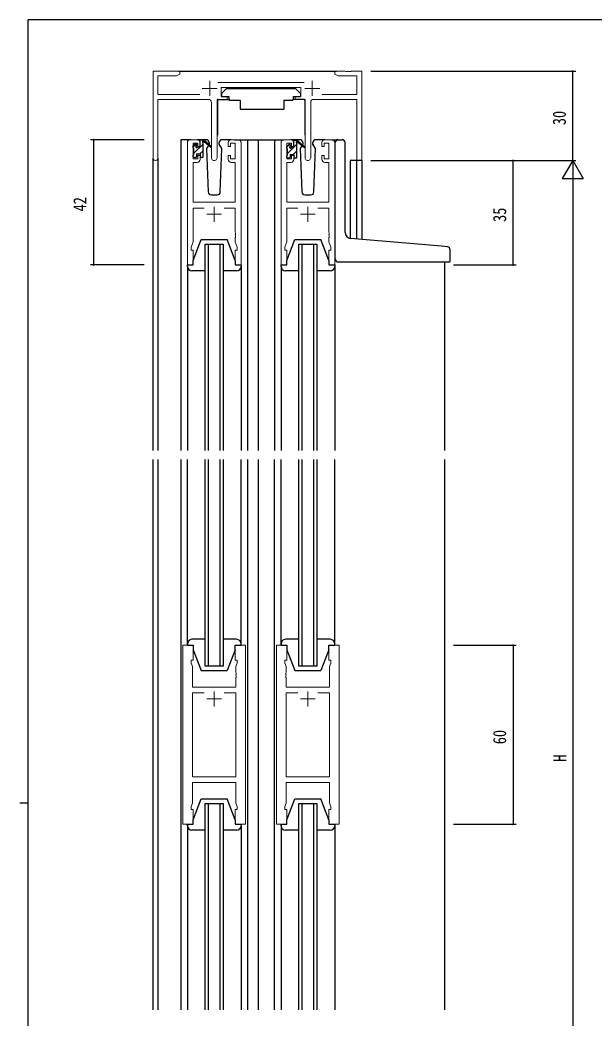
# Model space of a CAD drawing. Units: millimetres, scale not verified. Extents: x -397 to 397, y -282 to 282.
# Drawn here: x -396.7 to -204.2, y -55.3 to 279.3 of the extents above; entities that cross this region are included whole.
import ezdxf
from ezdxf.enums import TextEntityAlignment as Align

# ---------------------------------------------------------------- set-up
doc = ezdxf.new("R2010")
doc.units = ezdxf.units.MM
doc.header["$LTSCALE"] = 2
doc.layers.add('0-2_YKK_11', color=7, linetype='Continuous', lineweight=18)
for name, color, linetype in [('0-3_YKK_12', 2, 'Continuous'), ('0-4_YKK_13', 4, 'Continuous'), ('0-6_YKK_D', 6, 'Continuous'), ('0-7_YKK_ZWAK', 7, 'Continuous')]:
    doc.layers.add(name, color=color, linetype=linetype)
doc.styles.add('ＭＳ ゴシック', font='')
doc.styles.get('ＭＳ ゴシック').set_extended_font_data('MS Gothic')

msp = doc.modelspace()

# ---------------------------------------------------------------- linework, layer by layer
at = {"layer": '0-2_YKK_11', "color": 2}
for p, q in [((-333.076, 258.894), (-333.076, 253.894)), ((-298.676, 258.894), (-298.676, 253.894)), ((-335.576, 256.394), (-330.576, 256.394)), ((-301.176, 256.394), (-296.176, 256.394)), ((-334.076, 214.194), (-329.076, 214.194)), ((-331.576, 216.694), (-331.576, 211.694)), ((-302.676, 214.194), (-297.676, 214.194)), ((-300.176, 216.694), (-300.176, 211.694)), ((-331.576, 54.194), (-331.576, 49.194)), ((-300.176, 54.194), (-300.176, 49.194)), ((-329.076, 51.694), (-334.076, 51.694)), ((-302.676, 51.694), (-297.676, 51.694))]:
    msp.add_line(p, q, dxfattribs=at)
at = {"layer": '0-2_YKK_11'}
for p, q in [((-301.374, 258.324), (-330.384, 258.324)), ((-332.526, 251.694), (-332.526, 233.144)), ((-299.226, 233.144), (-299.226, 251.694)), ((-339.576, 239.194), (-337.276, 239.194)), ((-325.876, 239.194), (-323.576, 239.194)), ((-308.176, 239.194), (-305.876, 239.194)), ((-294.476, 239.194), (-292.176, 239.194)), ((-328.226, 53.764), (-324.276, 53.764)), ((-303.527, 53.764), (-307.476, 53.764))]:
    msp.add_line(p, q, dxfattribs=at)
for points in [[(-336.427, 254.324), (-350.446, 254.324), (-350.446, 260.564), (-344.168, 260.564), (-343.076, 261.194), (-343.076, 262.194), (-352.076, 262.194), (-352.076, 233.009)], [(-298.226, 252.694), (-283.706, 252.694), (-283.706, 232.194), (-282.076, 232.194), (-282.076, 262.194), (-285.618, 262.194), (-285.801, 262.074), (-286.351, 262.074), (-286.535, 262.194), (-286.618, 262.194), (-286.801, 262.074), (-287.351, 262.074), (-287.535, 262.194), (-291.076, 262.194), (-291.076, 261.194), (-289.985, 260.564), (-283.706, 260.564), (-283.706, 254.324), (-295.326, 254.324)], [(-330.626, 233.144), (-330.626, 252.694), (-327.276, 252.694), (-327.276, 253.694), (-329.276, 253.694), (-329.276, 256.694), (-302.476, 256.694), (-302.476, 253.694), (-304.476, 253.694), (-304.476, 252.694), (-301.126, 252.694), (-301.126, 233.144)], [(-350.446, 233.009), (-350.446, 252.694), (-333.526, 252.694)], [(-334.927, 216.264), (-338.646, 216.264), (-338.646, 204.925), (-339.276, 203.194), (-339.276, 202.194), (-338.576, 202.194), (-338.576, 197.194), (-340.576, 197.194), (-340.576, 238.194)], [(-336.276, 238.194), (-336.276, 236.894), (-337.076, 236.894), (-337.076, 237.994), (-338.576, 237.994), (-338.576, 232.794), (-337.076, 232.794), (-337.076, 233.894), (-336.276, 233.894), (-336.276, 232.594)], [(-322.576, 238.194), (-322.576, 197.194), (-324.576, 197.194), (-324.576, 202.194), (-323.876, 202.194), (-323.876, 203.194), (-324.506, 204.925), (-324.506, 206.236), (-324.386, 206.419), (-324.386, 206.969), (-324.506, 207.152), (-324.506, 207.236), (-324.386, 207.419), (-324.386, 207.969), (-324.506, 208.152), (-324.506, 216.264), (-328.226, 216.264)], [(-326.876, 232.594), (-326.876, 233.894), (-326.076, 233.894), (-326.076, 232.794), (-324.576, 232.794), (-324.576, 237.994), (-326.076, 237.994), (-326.076, 236.894), (-326.876, 236.894), (-326.876, 238.194)], [(-303.527, 216.264), (-307.246, 216.264), (-307.246, 204.925), (-307.876, 203.194), (-307.876, 202.194), (-307.176, 202.194), (-307.176, 197.194), (-309.176, 197.194), (-309.176, 238.194)], [(-304.876, 238.194), (-304.876, 236.894), (-305.676, 236.894), (-305.676, 237.994), (-307.176, 237.994), (-307.176, 232.794), (-305.676, 232.794), (-305.676, 233.894), (-304.876, 233.894), (-304.876, 232.594)], [(-291.176, 238.194), (-291.176, 197.194), (-293.176, 197.194), (-293.176, 202.194), (-292.476, 202.194), (-292.476, 203.194), (-293.106, 204.925), (-293.106, 206.236), (-292.986, 206.419), (-292.986, 206.969), (-293.106, 207.152), (-293.106, 207.236), (-292.986, 207.419), (-292.986, 207.969), (-293.106, 208.152), (-293.106, 216.264), (-296.826, 216.264)], [(-295.476, 232.594), (-295.476, 233.894), (-294.676, 233.894), (-294.676, 232.794), (-293.176, 232.794), (-293.176, 237.994), (-294.676, 237.994), (-294.676, 236.894), (-295.476, 236.894), (-295.476, 238.194)], [(-337.276, 231.594), (-338.646, 231.594), (-338.646, 218.194), (-324.506, 218.194), (-324.506, 231.594), (-325.876, 231.594)], [(-305.876, 231.594), (-307.246, 231.594), (-307.246, 218.194), (-293.106, 218.194), (-293.106, 231.594), (-294.476, 231.594)], [(-328.226, 53.764), (-324.276, 53.764), (-324.276, 25.624), (-338.876, 25.624), (-338.876, 53.764), (-334.927, 53.764)], [(-303.527, 53.764), (-307.476, 53.764), (-307.476, 25.624), (-292.876, 25.624), (-292.876, 53.764), (-296.826, 53.764)]]:
    msp.add_lwpolyline(points, dxfattribs=at)
for points in [[(-321.076, 69.694), (-321.076, 9.694), (-324.576, 9.694), (-324.576, 14.694), (-323.876, 14.694), (-323.876, 15.694), (-324.276, 16.793), (-324.276, 23.694), (-338.876, 23.694), (-338.876, 16.793), (-339.276, 15.694), (-339.276, 14.694), (-338.576, 14.694), (-338.576, 9.694), (-342.076, 9.694), (-342.076, 69.694), (-338.576, 69.694), (-338.576, 64.694), (-339.276, 64.694), (-339.276, 63.694), (-338.876, 62.595), (-338.876, 55.694), (-324.276, 55.694), (-324.276, 58.736), (-324.156, 58.919), (-324.156, 59.469), (-324.276, 59.652), (-324.276, 59.736), (-324.156, 59.919), (-324.156, 60.469), (-324.276, 60.652), (-324.276, 62.595), (-323.876, 63.694), (-323.876, 64.694), (-324.576, 64.694), (-324.576, 69.694)], [(-310.676, 69.694), (-310.676, 9.694), (-307.176, 9.694), (-307.176, 14.694), (-307.876, 14.694), (-307.876, 15.694), (-307.476, 16.793), (-307.476, 23.694), (-292.876, 23.694), (-292.876, 16.793), (-292.476, 15.694), (-292.476, 14.694), (-293.176, 14.694), (-293.176, 9.694), (-289.676, 9.694), (-289.676, 69.694), (-293.176, 69.694), (-293.176, 64.694), (-292.476, 64.694), (-292.476, 63.694), (-292.876, 62.595), (-292.876, 55.694), (-307.476, 55.694), (-307.476, 58.736), (-307.596, 58.919), (-307.596, 59.469), (-307.476, 59.652), (-307.476, 59.736), (-307.596, 59.919), (-307.596, 60.469), (-307.476, 60.652), (-307.476, 62.595), (-307.876, 63.694), (-307.876, 64.694), (-307.176, 64.694), (-307.176, 69.694)]]:
    msp.add_lwpolyline(points, close=True, dxfattribs=at)
for centre, radius, start, end in [((-333.526, 251.694), 1, 0.00001, 89.99999), ((-298.226, 251.694), 1, 90.00001, 179.99999), ((-339.576, 238.194), 1, 90.00001, 179.99999), ((-337.276, 238.194), 1, 0.00001, 89.99999), ((-325.876, 238.194), 1, 90.00001, 179.99999), ((-323.576, 238.194), 1, 0.00001, 89.99999), ((-308.176, 238.194), 1, 90.00001, 179.99999), ((-305.876, 238.194), 1, 0.00001, 89.99999), ((-294.476, 238.194), 1, 90.00001, 179.99999), ((-292.176, 238.194), 1, 0.00001, 89.99999), ((-351.261, 233.009), 0.815, 179.99999, 0.00001), ((-337.276, 232.594), 1, 270.00001, 359.99999), ((-331.576, 233.144), 0.95, 179.99999, 0.00001), ((-325.876, 232.594), 1, 180.00001, 269.99999), ((-305.876, 232.594), 1, 270.00001, 359.99999), ((-300.176, 233.144), 0.95, 179.99999, 0.00001), ((-294.476, 232.594), 1, 180.00001, 269.99999)]:
    msp.add_arc(centre, radius, start, end, dxfattribs=at)
at = {"layer": '0-3_YKK_12'}
for p, q in [((-343.576, 262.194), (-290.576, 262.194)), ((-342.776, 239.194), (-342.776, 134.944)), ((-339.576, 239.194), (-342.776, 239.194)), ((-324.726, 239.194), (-316.876, 239.194)), ((-320.376, 239.194), (-320.376, 134.944)), ((-316.876, 239.194), (-308.176, 239.194)), ((-316.876, 239.194), (-316.876, 134.944)), ((-311.376, 239.194), (-311.376, 134.944)), ((-292.176, 239.194), (-288.976, 239.194)), ((-352.076, 134.944), (-352.076, 233.009)), ((-350.446, 233.009), (-350.446, 134.944)), ((-285.976, 232.194), (-285.976, 206.129)), ((-282.076, 232.194), (-285.976, 232.194)), ((-283.706, 205.926), (-283.706, 232.194)), ((-282.076, 232.194), (-282.076, 205.783)), ((-334.576, 204.194), (-328.576, 204.194)), ((-334.576, 134.944), (-334.576, 204.194)), ((-333.576, 204.194), (-333.576, 134.944)), ((-329.576, 134.944), (-329.576, 204.194)), ((-328.576, 204.194), (-328.576, 134.944)), ((-303.176, 204.194), (-297.176, 204.194)), ((-303.176, 134.944), (-303.176, 204.194)), ((-302.176, 204.194), (-302.176, 134.944)), ((-298.176, 134.944), (-298.176, 204.194)), ((-297.176, 204.194), (-297.176, 134.944)), ((-254.376, 198.192), (-254.376, 134.944)), ((-352.076, -52.556), (-352.076, 131.944)), ((-350.446, 131.944), (-350.446, -52.556)), ((-342.776, 131.944), (-342.776, -52.556)), ((-334.576, 62.694), (-334.576, 131.944)), ((-333.576, 131.944), (-333.576, 62.694)), ((-329.576, 62.694), (-329.576, 131.944)), ((-328.576, 131.944), (-328.576, 62.694)), ((-320.376, 131.944), (-320.376, -52.556)), ((-316.876, 131.944), (-316.876, -52.556)), ((-311.376, -52.556), (-311.376, 131.944)), ((-303.176, 62.694), (-303.176, 131.944)), ((-302.176, 131.944), (-302.176, 62.694)), ((-298.176, 62.694), (-298.176, 131.944)), ((-297.176, 131.944), (-297.176, 62.694)), ((-254.376, 131.944), (-254.376, -52.556)), ((-328.576, 62.694), (-334.576, 62.694)), ((-297.176, 62.694), (-303.176, 62.694)), ((-334.576, 16.694), (-328.576, 16.694)), ((-334.576, -52.556), (-334.576, 16.694)), ((-333.576, 16.694), (-333.576, -52.556)), ((-329.576, -52.556), (-329.576, 16.694)), ((-328.576, 16.694), (-328.576, -52.556)), ((-303.176, 16.694), (-297.176, 16.694)), ((-303.176, -52.556), (-303.176, 16.694)), ((-302.176, 16.694), (-302.176, -52.556)), ((-298.176, -52.556), (-298.176, 16.694)), ((-297.176, 16.694), (-297.176, -52.556))]:
    msp.add_line(p, q, dxfattribs=at)
at = {"layer": '0-4_YKK_13'}
for p, q in [((-327.474, 256.294), (-304.274, 256.294)), ((-330.524, 252.394), (-330.524, 240.694)), ((-330.224, 252.694), (-326.586, 252.694)), ((-329.074, 253.694), (-326.674, 253.694)), ((-326.674, 253.694), (-326.674, 253.194)), ((-326.674, 253.194), (-326.533, 252.394)), ((-326.533, 252.394), (-322.874, 252.394)), ((-322.874, 252.394), (-322.874, 249.394)), ((-308.215, 252.394), (-308.215, 249.394)), ((-308.215, 252.394), (-305.215, 252.394)), ((-305.074, 253.194), (-305.215, 252.394)), ((-301.529, 252.693), (-305.167, 252.693)), ((-305.074, 253.694), (-305.074, 253.194)), ((-305.074, 253.694), (-302.674, 253.694)), ((-301.229, 252.393), (-301.23, 240.694)), ((-322.874, 249.394), (-308.215, 249.394)), ((-338.576, 236.687), (-337.517, 237.746)), ((-338.488, 237.306), (-337.988, 237.806)), ((-338.376, 234.642), (-335.276, 237.742)), ((-337.476, 237.594), (-337.476, 237.255)), ((-334.29, 239.194), (-337.276, 239.194)), ((-336.276, 236.794), (-336.276, 238.894)), ((-336.252, 239.011), (-336.093, 239.17)), ((-335.976, 239.194), (-335.185, 239.194)), ((-335.276, 238.694), (-335.276, 239.194)), ((-335.276, 233.494), (-335.276, 238.094)), ((-334.992, 239.123), (-332.81, 237.076)), ((-332.842, 236.731), (-334.982, 238.427)), ((-333.272, 237.694), (-333.341, 237.574)), ((-333.29, 238.229), (-333.272, 237.694)), ((-329.881, 237.694), (-329.862, 238.229)), ((-329.034, 236.226), (-329.881, 237.694)), ((-329.034, 236.226), (-329.881, 237.694)), ((-325.876, 239.194), (-328.863, 239.194)), ((-307.176, 236.657), (-306.197, 237.635)), ((-307.088, 237.106), (-306.588, 237.606)), ((-302.89, 239.194), (-305.876, 239.194)), ((-304.876, 236.594), (-304.876, 238.694)), ((-304.876, 236.711), (-303.876, 237.711)), ((-304.576, 238.994), (-303.785, 238.994)), ((-303.876, 238.494), (-303.876, 238.994)), ((-303.876, 233.294), (-303.876, 237.894)), ((-303.592, 238.923), (-301.41, 236.876)), ((-301.442, 236.531), (-303.582, 238.227)), ((-301.872, 237.694), (-302.016, 237.444)), ((-301.89, 238.229), (-301.872, 237.694)), ((-298.481, 237.694), (-298.462, 238.229)), ((-298.332, 237.436), (-298.481, 237.694)), ((-297.634, 236.226), (-298.481, 237.694)), ((-294.476, 239.194), (-297.463, 239.194)), ((-290.976, 206.562), (-290.976, 238.194)), ((-289.976, 239.194), (-288.676, 239.194)), ((-287.676, 208.106), (-287.676, 238.194)), ((-338.576, 236.494), (-338.576, 237.094)), ((-338.376, 234.194), (-338.376, 236.294)), ((-337.476, 234.394), (-336.276, 234.394)), ((-337.476, 234.394), (-337.476, 233.494)), ((-337.015, 236.794), (-336.276, 236.794)), ((-336.379, 234.394), (-335.276, 235.497)), ((-336.276, 234.394), (-336.276, 233.494)), ((-333.518, 237.267), (-334.119, 236.226)), ((-334.119, 236.226), (-333.61, 221.659)), ((-329.543, 221.659), (-329.034, 236.226)), ((-307.176, 236.294), (-307.176, 236.894)), ((-306.976, 234.611), (-304.993, 236.594)), ((-306.976, 233.994), (-306.976, 236.094)), ((-306.076, 237.394), (-306.076, 237.055)), ((-305.615, 236.594), (-304.876, 236.594)), ((-305.148, 234.194), (-303.876, 235.466)), ((-302.198, 237.13), (-302.719, 236.226)), ((-302.719, 236.226), (-302.21, 221.659)), ((-298.143, 221.659), (-297.634, 236.226)), ((-338.576, 233.494), (-338.576, 233.994)), ((-337.776, 233.194), (-338.276, 233.194)), ((-335.576, 233.194), (-335.976, 233.194)), ((-307.176, 233.294), (-307.176, 233.794)), ((-306.376, 232.994), (-306.876, 232.994)), ((-306.347, 232.995), (-306.077, 233.265)), ((-306.076, 234.194), (-304.876, 234.194)), ((-306.076, 234.194), (-306.076, 233.294)), ((-304.876, 234.194), (-304.876, 233.294)), ((-304.176, 232.994), (-304.576, 232.994)), ((-304.091, 233.006), (-303.888, 233.209)), ((-332.611, 220.694), (-330.542, 220.694)), ((-301.211, 220.694), (-299.142, 220.694)), ((-338.576, 198.694), (-335.976, 205.694)), ((-335.976, 205.694), (-327.176, 205.694)), ((-324.576, 198.694), (-327.176, 205.694)), ((-307.176, 198.694), (-304.576, 205.694)), ((-304.576, 205.694), (-295.776, 205.694)), ((-293.176, 198.694), (-295.776, 205.694)), ((-290.976, 199.194), (-290.976, 206.562)), ((-255.389, 203.449), (-285.851, 206.114)), ((-253.389, 203.274), (-255.389, 203.449)), ((-252.476, 198.494), (-252.476, 202.277)), ((-338.576, 197.194), (-338.576, 198.694)), ((-324.576, 198.694), (-324.576, 197.194)), ((-307.176, 197.194), (-307.176, 198.694)), ((-293.176, 198.694), (-293.176, 197.194)), ((-289.976, 198.194), (-252.776, 198.194)), ((-340.576, 197.194), (-338.576, 197.194)), ((-340.576, 196.694), (-340.576, 197.194)), ((-340.576, 196.694), (-340.576, 134.944)), ((-334.576, 195.194), (-339.076, 195.194)), ((-324.076, 195.194), (-328.576, 195.194)), ((-324.576, 197.194), (-322.576, 197.194)), ((-322.576, 197.194), (-322.576, 196.694)), ((-322.576, 196.694), (-322.576, 134.944)), ((-309.176, 197.194), (-307.176, 197.194)), ((-309.176, 196.694), (-309.176, 197.194)), ((-309.176, 196.694), (-309.176, 134.944)), ((-303.176, 195.194), (-307.676, 195.194)), ((-292.676, 195.194), (-297.176, 195.194)), ((-293.176, 197.194), (-291.176, 197.194)), ((-291.176, 197.194), (-291.176, 196.694)), ((-291.176, 196.694), (-291.176, 134.944)), ((-340.576, 69.694), (-340.576, 131.944)), ((-322.576, 69.694), (-322.576, 131.944)), ((-309.176, 69.694), (-309.176, 131.944)), ((-291.176, 69.694), (-291.176, 131.944)), ((-334.576, 71.694), (-339.076, 71.694)), ((-324.076, 71.694), (-328.576, 71.694)), ((-303.176, 71.694), (-307.676, 71.694)), ((-292.676, 71.694), (-297.176, 71.694)), ((-340.576, 70.194), (-340.576, 69.694)), ((-340.576, 69.694), (-338.576, 69.694)), ((-338.576, 69.694), (-338.576, 68.194)), ((-338.576, 68.194), (-335.976, 61.194)), ((-324.576, 68.194), (-327.176, 61.194)), ((-324.576, 69.694), (-322.576, 69.694)), ((-324.576, 68.194), (-324.576, 69.694)), ((-322.576, 69.694), (-322.576, 70.194)), ((-309.176, 70.194), (-309.176, 69.694)), ((-309.176, 69.694), (-307.176, 69.694)), ((-307.176, 69.694), (-307.176, 68.194)), ((-307.176, 68.194), (-304.576, 61.194)), ((-293.176, 68.194), (-295.776, 61.194)), ((-293.176, 69.694), (-291.176, 69.694)), ((-293.176, 68.194), (-293.176, 69.694)), ((-291.176, 69.694), (-291.176, 70.194)), ((-335.976, 61.194), (-327.176, 61.194)), ((-304.576, 61.194), (-295.776, 61.194)), ((-338.576, 11.194), (-335.976, 18.194)), ((-335.976, 18.194), (-327.176, 18.194)), ((-324.576, 11.194), (-327.176, 18.194)), ((-307.176, 11.194), (-304.576, 18.194)), ((-304.576, 18.194), (-295.776, 18.194)), ((-293.176, 11.194), (-295.776, 18.194)), ((-338.576, 9.694), (-338.576, 11.194)), ((-324.576, 11.194), (-324.576, 9.694)), ((-307.176, 9.694), (-307.176, 11.194)), ((-293.176, 11.194), (-293.176, 9.694)), ((-340.576, 9.694), (-338.576, 9.694)), ((-340.576, 9.194), (-340.576, 9.694)), ((-340.576, 9.694), (-340.576, -52.556)), ((-334.576, 7.694), (-339.076, 7.694)), ((-324.076, 7.694), (-328.576, 7.694)), ((-324.576, 9.694), (-322.576, 9.694)), ((-322.576, 9.694), (-322.576, 9.194)), ((-322.576, 9.694), (-322.576, -52.556)), ((-309.176, 9.694), (-307.176, 9.694)), ((-309.176, 9.194), (-309.176, 9.694)), ((-309.176, 9.694), (-309.176, -52.556)), ((-303.176, 7.694), (-307.676, 7.694)), ((-292.676, 7.694), (-297.176, 7.694)), ((-293.176, 9.694), (-291.176, 9.694)), ((-291.176, 9.694), (-291.176, 9.194)), ((-291.176, 9.694), (-291.176, -52.556))]:
    msp.add_line(p, q, dxfattribs=at)
for points in [[(-327.474, 256.294), (-329.074, 254.694), (-329.074, 253.694)], [(-304.274, 256.294), (-302.674, 254.694), (-302.674, 253.694)]]:
    msp.add_lwpolyline(points, dxfattribs=at)
for centre, radius, start, end in [((-330.224, 252.394), 0.3, 90, 180), ((-301.529, 252.393), 0.3, 359.99647, 89.99647), ((-337.776, 237.594), 0.3, 0, 135), ((-335.976, 238.894), 0.3, 90, 180), ((-335.276, 238.494), 0.2, 20.88332, 233.1301), ((-335.576, 238.094), 0.3, 0, 53.1301), ((-335.185, 238.894), 0.3, 49.89741, 90), ((-334.809, 238.672), 0.3, 200.88332, 234.62002), ((-334.29, 238.194), 1, 2, 90), ((-328.863, 238.194), 1, 90, 178), ((-306.376, 237.394), 0.3, 0, 135), ((-304.576, 238.694), 0.3, 90, 180), ((-303.876, 238.294), 0.2, 20.88332, 233.1301), ((-304.176, 237.894), 0.3, 0, 53.1301), ((-303.785, 238.694), 0.3, 49.89741, 90), ((-303.409, 238.472), 0.3, 200.88332, 234.62002), ((-302.89, 238.194), 1, 2, 90), ((-297.463, 238.194), 1, 90, 178), ((-289.976, 238.194), 1, 90, 180), ((-288.676, 238.194), 1, 0, 90), ((-338.276, 237.094), 0.3, 135, 180), ((-338.376, 236.494), 0.2, 180, 270), ((-337.476, 236.794), 0.25, 123.05573, 326.94427), ((-337.776, 237.255), 0.3, 303.05573, 0), ((-337.015, 236.494), 0.3, 90, 146.94427), ((-332.726, 236.894), 0.2, 234.62002, 114.62002), ((-306.876, 236.894), 0.3, 135, 180), ((-306.976, 236.294), 0.2, 180, 270), ((-306.076, 236.594), 0.25, 123.05573, 326.94427), ((-306.376, 237.055), 0.3, 303.05573, 0), ((-305.615, 236.294), 0.3, 90, 146.94427), ((-301.326, 236.694), 0.2, 234.62002, 114.62002), ((-338.376, 233.994), 0.2, 90, 180), ((-338.276, 233.494), 0.3, 180, 270), ((-337.776, 233.494), 0.3, 270, 0), ((-335.976, 233.494), 0.3, 180, 270), ((-335.576, 233.494), 0.3, 270, 0), ((-306.976, 233.794), 0.2, 90, 180), ((-306.876, 233.294), 0.3, 180, 270), ((-306.376, 233.294), 0.3, 270, 0), ((-304.576, 233.294), 0.3, 180, 270), ((-304.176, 233.294), 0.3, 270, 0), ((-332.611, 221.694), 1, 182, 270), ((-330.542, 221.694), 1, 270, 358), ((-301.211, 221.694), 1, 182, 270), ((-299.142, 221.694), 1, 270, 358), ((-285.676, 208.106), 2, 180, 265), ((-253.476, 202.277), 1, 0, 85), ((-289.976, 199.194), 1, 180, 224.427), ((-289.976, 199.194), 1, 224.427, 270), ((-252.776, 198.494), 0.3, 270, 0), ((-339.076, 196.694), 1.5, 180, 270), ((-324.076, 196.694), 1.5, 270, 0), ((-307.676, 196.694), 1.5, 180, 270), ((-292.676, 196.694), 1.5, 270, 0), ((-339.076, 70.194), 1.5, 90, 180), ((-324.076, 70.194), 1.5, 0, 90), ((-307.676, 70.194), 1.5, 90, 180), ((-292.676, 70.194), 1.5, 0, 90), ((-339.076, 9.194), 1.5, 180, 270), ((-324.076, 9.194), 1.5, 270, 0), ((-307.676, 9.194), 1.5, 180, 270), ((-292.676, 9.194), 1.5, 270, 0)]:
    msp.add_arc(centre, radius, start, end, dxfattribs=at)
at = {"layer": '0-6_YKK_D'}
for p, q in [((-279.076, 262.194), (-210.379, 262.194)), ((-211.379, 232.194), (-211.379, 262.194)), ((-355.076, 239.194), (-373.076, 239.194)), ((-372.076, 239.194), (-372.076, 197.194)), ((-279.076, 232.194), (-210.379, 232.194)), ((-251.376, 232.194), (-230.379, 232.194)), ((-251.376, 232.194), (-210.379, 232.194)), ((-231.379, 197.194), (-231.379, 232.194)), ((-211.379, 232.194), (-214.879, 226.132)), ((-211.379, 232.194), (-211.379, 220.069)), ((-211.379, 232.194), (-207.879, 226.132)), ((-214.879, 226.132), (-207.879, 226.132)), ((-211.379, 225.194), (-211.379, -160.806)), ((-355.076, 197.194), (-373.076, 197.194)), ((-251.376, 197.194), (-230.379, 197.194)), ((-251.376, 69.694), (-230.379, 69.694)), ((-231.379, 69.694), (-231.379, 9.694)), ((-251.376, 9.694), (-230.379, 9.694))]:
    msp.add_line(p, q, dxfattribs=at)
for centre, start, end in [((-211.379, 262.194), 90, 270), ((-211.379, 262.194), 270, 90), ((-372.076, 239.194), 90, 270), ((-372.076, 239.194), 270, 90), ((-231.379, 232.194), 90, 270), ((-231.379, 232.194), 270, 90), ((-372.076, 197.194), 90, 270), ((-372.076, 197.194), 270, 90), ((-231.379, 197.194), 90, 270), ((-231.379, 197.194), 270, 90), ((-231.379, 69.694), 90, 270), ((-231.379, 69.694), 270, 90), ((-231.379, 9.694), 90, 270), ((-231.379, 9.694), 270, 90)]:
    msp.add_arc(centre, 0.106, start, end, dxfattribs=at)
at = {"layer": '0-7_YKK_ZWAK'}
for p, q in [((376.1, 279.325), (-393.9, 279.325)), ((-393.9, -245.675), (-393.9, 279.325)), ((-396.7, 16.825), (-393.9, 16.825))]:
    msp.add_line(p, q, dxfattribs=at)

# ---------------------------------------------------------------- texts
at = {"layer": '0-6_YKK_D', "style": 'ＭＳ ゴシック', "width": 0.8}
for s, p in [('30', (-212.379, 244.063)), ('42', (-373.076, 215.148)), ('35', (-232.379, 211.624)), ('60', (-232.379, 36.526)), ('H', (-212.179, 30.647))]:
    msp.add_text(s, height=4.399, rotation=90, dxfattribs=at).set_placement(p, align=Align.BOTTOM_LEFT)

doc.saveas('drawing.dxf')
